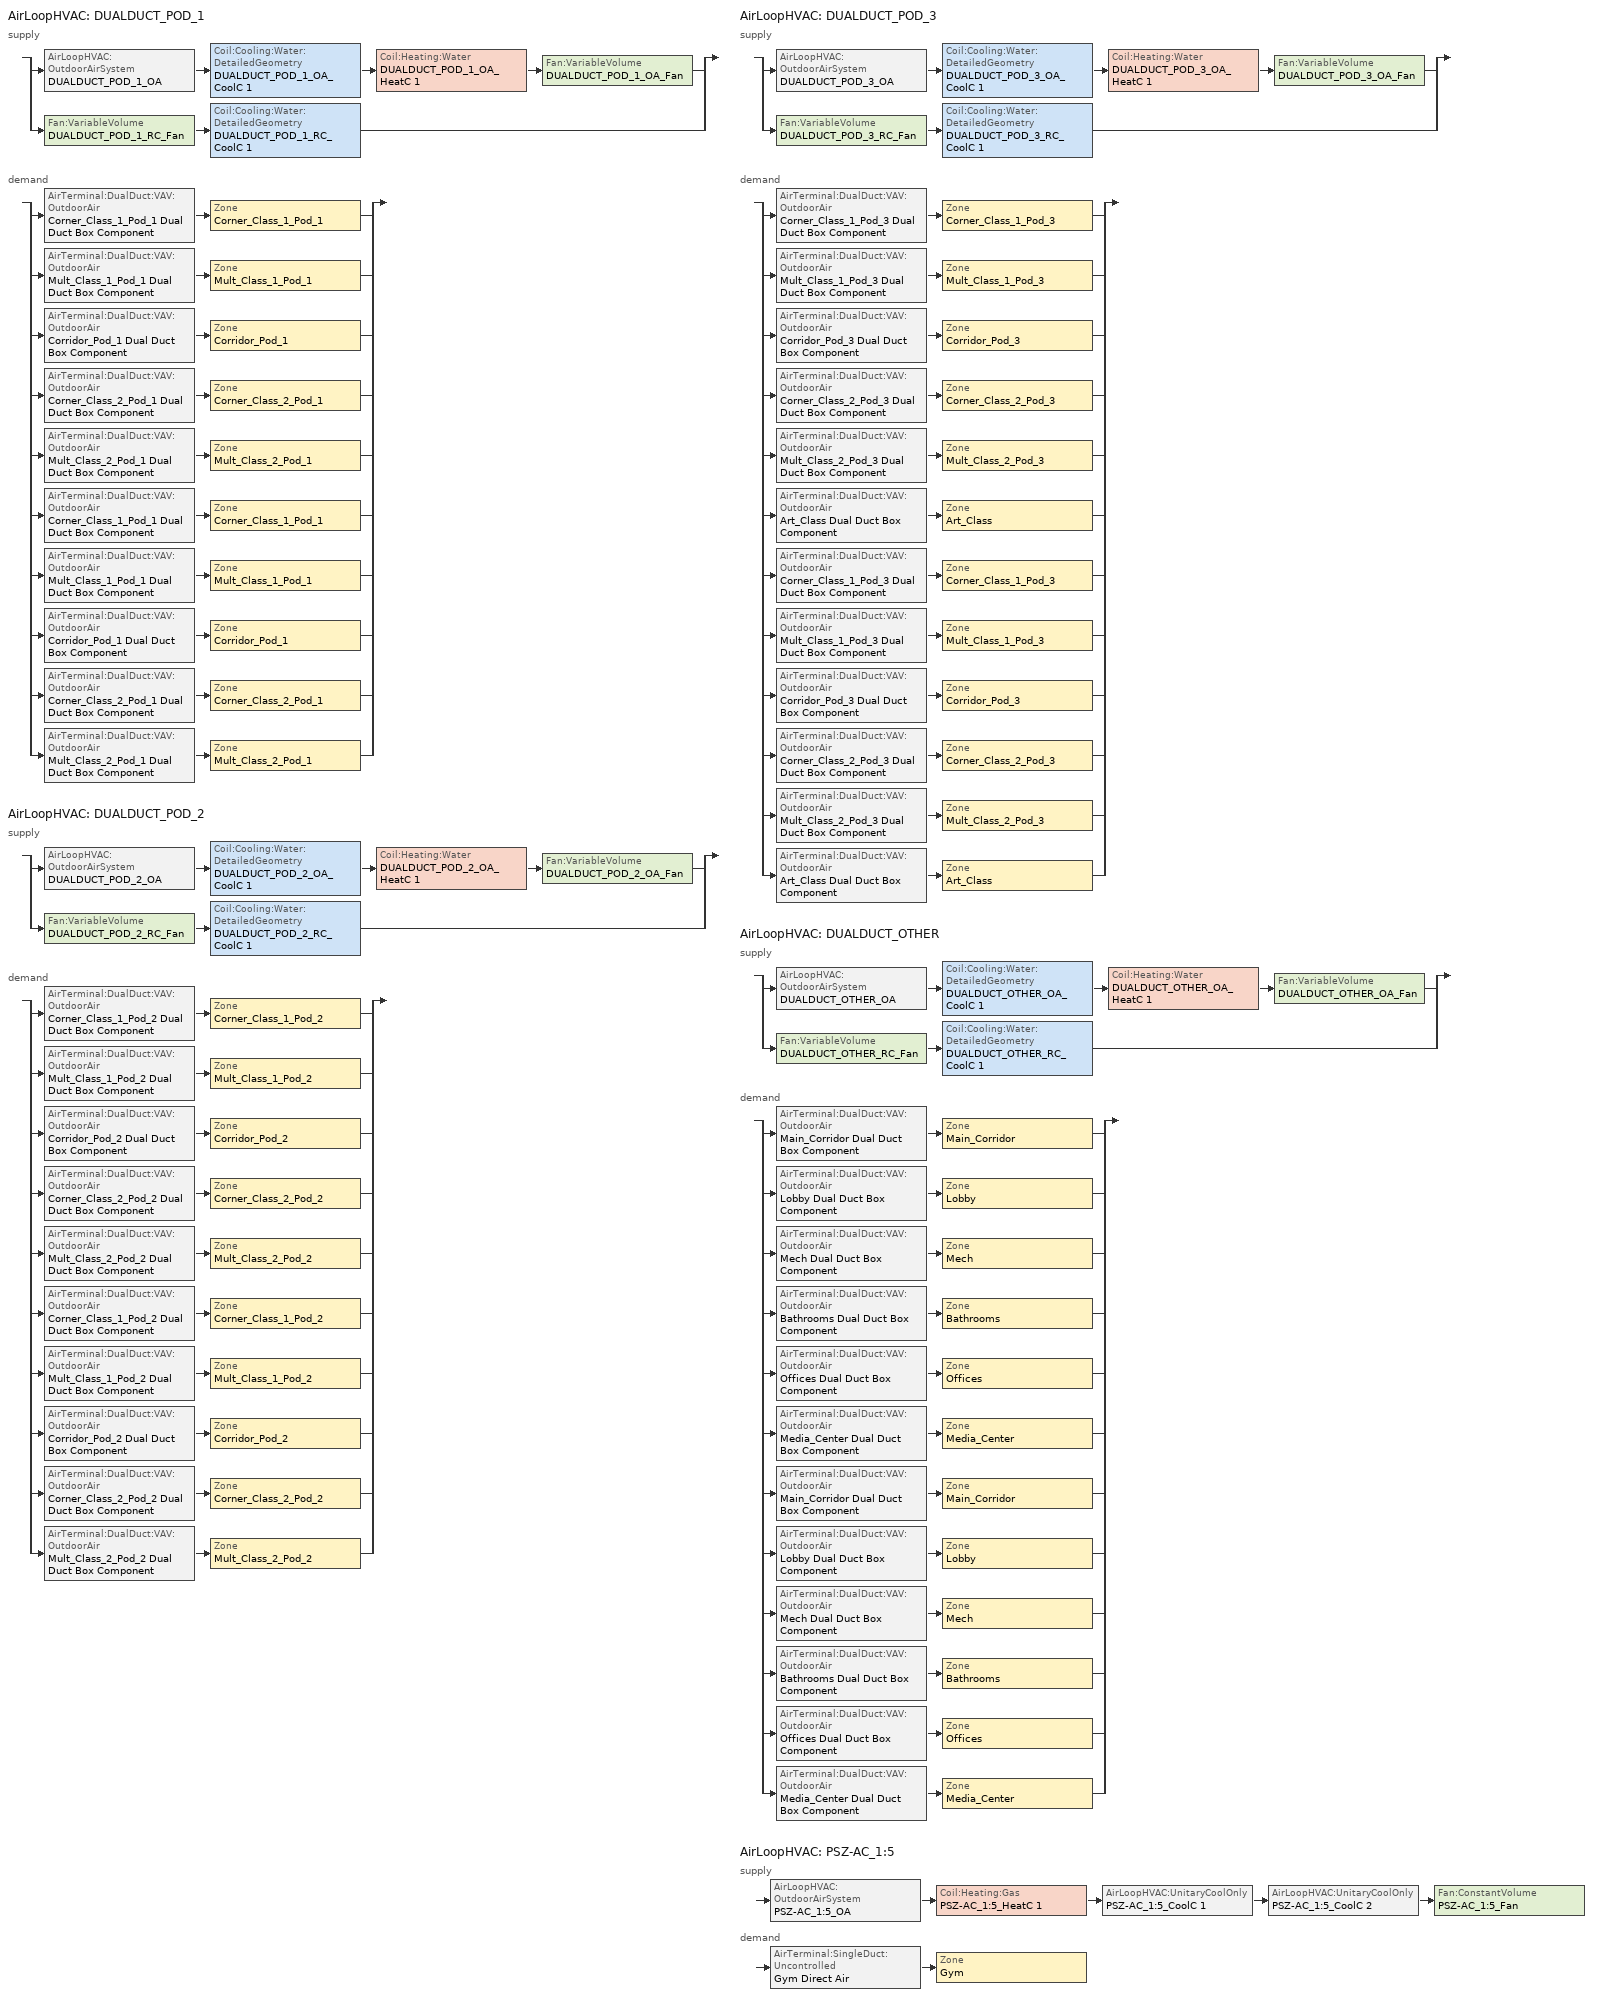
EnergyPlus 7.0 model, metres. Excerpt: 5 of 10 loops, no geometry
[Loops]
AirLoopHVAC 'DUALDUCT_POD_1'
 supply: split
  | AirLoopHVAC:OutdoorAirSystem 'DUALDUCT_POD_1_OA' > Coil:Cooling:Water:DetailedGeometry 'DUALDUCT_POD_1_OA_CoolC 1' > Coil:Heating:Water 'DUALDUCT_POD_1_OA_HeatC 1' > Fan:VariableVolume 'DUALDUCT_POD_1_OA_Fan'
  | Fan:VariableVolume 'DUALDUCT_POD_1_RC_Fan' > Coil:Cooling:Water:DetailedGeometry 'DUALDUCT_POD_1_RC_CoolC 1'
 demand: split
  | AirTerminal:DualDuct:VAV:OutdoorAir 'Corner_Class_1_Pod_1 Dual Duct Box Component' > Zone 'Corner_Class_1_Pod_1'
  | AirTerminal:DualDuct:VAV:OutdoorAir 'Mult_Class_1_Pod_1 Dual Duct Box Component' > Zone 'Mult_Class_1_Pod_1'
  | AirTerminal:DualDuct:VAV:OutdoorAir 'Corridor_Pod_1 Dual Duct Box Component' > Zone 'Corridor_Pod_1'
  | AirTerminal:DualDuct:VAV:OutdoorAir 'Corner_Class_2_Pod_1 Dual Duct Box Component' > Zone 'Corner_Class_2_Pod_1'
  | AirTerminal:DualDuct:VAV:OutdoorAir 'Mult_Class_2_Pod_1 Dual Duct Box Component' > Zone 'Mult_Class_2_Pod_1'
  | AirTerminal:DualDuct:VAV:OutdoorAir 'Corner_Class_1_Pod_1 Dual Duct Box Component' > Zone 'Corner_Class_1_Pod_1'
  | AirTerminal:DualDuct:VAV:OutdoorAir 'Mult_Class_1_Pod_1 Dual Duct Box Component' > Zone 'Mult_Class_1_Pod_1'
  | AirTerminal:DualDuct:VAV:OutdoorAir 'Corridor_Pod_1 Dual Duct Box Component' > Zone 'Corridor_Pod_1'
  | AirTerminal:DualDuct:VAV:OutdoorAir 'Corner_Class_2_Pod_1 Dual Duct Box Component' > Zone 'Corner_Class_2_Pod_1'
  | AirTerminal:DualDuct:VAV:OutdoorAir 'Mult_Class_2_Pod_1 Dual Duct Box Component' > Zone 'Mult_Class_2_Pod_1'
AirLoopHVAC 'DUALDUCT_POD_2'
 supply: split
  | AirLoopHVAC:OutdoorAirSystem 'DUALDUCT_POD_2_OA' > Coil:Cooling:Water:DetailedGeometry 'DUALDUCT_POD_2_OA_CoolC 1' > Coil:Heating:Water 'DUALDUCT_POD_2_OA_HeatC 1' > Fan:VariableVolume 'DUALDUCT_POD_2_OA_Fan'
  | Fan:VariableVolume 'DUALDUCT_POD_2_RC_Fan' > Coil:Cooling:Water:DetailedGeometry 'DUALDUCT_POD_2_RC_CoolC 1'
 demand: split
  | AirTerminal:DualDuct:VAV:OutdoorAir 'Corner_Class_1_Pod_2 Dual Duct Box Component' > Zone 'Corner_Class_1_Pod_2'
  | AirTerminal:DualDuct:VAV:OutdoorAir 'Mult_Class_1_Pod_2 Dual Duct Box Component' > Zone 'Mult_Class_1_Pod_2'
  | AirTerminal:DualDuct:VAV:OutdoorAir 'Corridor_Pod_2 Dual Duct Box Component' > Zone 'Corridor_Pod_2'
  | AirTerminal:DualDuct:VAV:OutdoorAir 'Corner_Class_2_Pod_2 Dual Duct Box Component' > Zone 'Corner_Class_2_Pod_2'
  | AirTerminal:DualDuct:VAV:OutdoorAir 'Mult_Class_2_Pod_2 Dual Duct Box Component' > Zone 'Mult_Class_2_Pod_2'
  | AirTerminal:DualDuct:VAV:OutdoorAir 'Corner_Class_1_Pod_2 Dual Duct Box Component' > Zone 'Corner_Class_1_Pod_2'
  | AirTerminal:DualDuct:VAV:OutdoorAir 'Mult_Class_1_Pod_2 Dual Duct Box Component' > Zone 'Mult_Class_1_Pod_2'
  | AirTerminal:DualDuct:VAV:OutdoorAir 'Corridor_Pod_2 Dual Duct Box Component' > Zone 'Corridor_Pod_2'
  | AirTerminal:DualDuct:VAV:OutdoorAir 'Corner_Class_2_Pod_2 Dual Duct Box Component' > Zone 'Corner_Class_2_Pod_2'
  | AirTerminal:DualDuct:VAV:OutdoorAir 'Mult_Class_2_Pod_2 Dual Duct Box Component' > Zone 'Mult_Class_2_Pod_2'
AirLoopHVAC 'DUALDUCT_POD_3'
 supply: split
  | AirLoopHVAC:OutdoorAirSystem 'DUALDUCT_POD_3_OA' > Coil:Cooling:Water:DetailedGeometry 'DUALDUCT_POD_3_OA_CoolC 1' > Coil:Heating:Water 'DUALDUCT_POD_3_OA_HeatC 1' > Fan:VariableVolume 'DUALDUCT_POD_3_OA_Fan'
  | Fan:VariableVolume 'DUALDUCT_POD_3_RC_Fan' > Coil:Cooling:Water:DetailedGeometry 'DUALDUCT_POD_3_RC_CoolC 1'
 demand: split
  | AirTerminal:DualDuct:VAV:OutdoorAir 'Corner_Class_1_Pod_3 Dual Duct Box Component' > Zone 'Corner_Class_1_Pod_3'
  | AirTerminal:DualDuct:VAV:OutdoorAir 'Mult_Class_1_Pod_3 Dual Duct Box Component' > Zone 'Mult_Class_1_Pod_3'
  | AirTerminal:DualDuct:VAV:OutdoorAir 'Corridor_Pod_3 Dual Duct Box Component' > Zone 'Corridor_Pod_3'
  | AirTerminal:DualDuct:VAV:OutdoorAir 'Corner_Class_2_Pod_3 Dual Duct Box Component' > Zone 'Corner_Class_2_Pod_3'
  | AirTerminal:DualDuct:VAV:OutdoorAir 'Mult_Class_2_Pod_3 Dual Duct Box Component' > Zone 'Mult_Class_2_Pod_3'
  | AirTerminal:DualDuct:VAV:OutdoorAir 'Art_Class Dual Duct Box Component' > Zone 'Art_Class'
  | AirTerminal:DualDuct:VAV:OutdoorAir 'Corner_Class_1_Pod_3 Dual Duct Box Component' > Zone 'Corner_Class_1_Pod_3'
  | AirTerminal:DualDuct:VAV:OutdoorAir 'Mult_Class_1_Pod_3 Dual Duct Box Component' > Zone 'Mult_Class_1_Pod_3'
  | AirTerminal:DualDuct:VAV:OutdoorAir 'Corridor_Pod_3 Dual Duct Box Component' > Zone 'Corridor_Pod_3'
  | AirTerminal:DualDuct:VAV:OutdoorAir 'Corner_Class_2_Pod_3 Dual Duct Box Component' > Zone 'Corner_Class_2_Pod_3'
  | AirTerminal:DualDuct:VAV:OutdoorAir 'Mult_Class_2_Pod_3 Dual Duct Box Component' > Zone 'Mult_Class_2_Pod_3'
  | AirTerminal:DualDuct:VAV:OutdoorAir 'Art_Class Dual Duct Box Component' > Zone 'Art_Class'
AirLoopHVAC 'DUALDUCT_OTHER'
 supply: split
  | AirLoopHVAC:OutdoorAirSystem 'DUALDUCT_OTHER_OA' > Coil:Cooling:Water:DetailedGeometry 'DUALDUCT_OTHER_OA_CoolC 1' > Coil:Heating:Water 'DUALDUCT_OTHER_OA_HeatC 1' > Fan:VariableVolume 'DUALDUCT_OTHER_OA_Fan'
  | Fan:VariableVolume 'DUALDUCT_OTHER_RC_Fan' > Coil:Cooling:Water:DetailedGeometry 'DUALDUCT_OTHER_RC_CoolC 1'
 demand: split
  | AirTerminal:DualDuct:VAV:OutdoorAir 'Main_Corridor Dual Duct Box Component' > Zone 'Main_Corridor'
  | AirTerminal:DualDuct:VAV:OutdoorAir 'Lobby Dual Duct Box Component' > Zone 'Lobby'
  | AirTerminal:DualDuct:VAV:OutdoorAir 'Mech Dual Duct Box Component' > Zone 'Mech'
  | AirTerminal:DualDuct:VAV:OutdoorAir 'Bathrooms Dual Duct Box Component' > Zone 'Bathrooms'
  | AirTerminal:DualDuct:VAV:OutdoorAir 'Offices Dual Duct Box Component' > Zone 'Offices'
  | AirTerminal:DualDuct:VAV:OutdoorAir 'Media_Center Dual Duct Box Component' > Zone 'Media_Center'
  | AirTerminal:DualDuct:VAV:OutdoorAir 'Main_Corridor Dual Duct Box Component' > Zone 'Main_Corridor'
  | AirTerminal:DualDuct:VAV:OutdoorAir 'Lobby Dual Duct Box Component' > Zone 'Lobby'
  | AirTerminal:DualDuct:VAV:OutdoorAir 'Mech Dual Duct Box Component' > Zone 'Mech'
  | AirTerminal:DualDuct:VAV:OutdoorAir 'Bathrooms Dual Duct Box Component' > Zone 'Bathrooms'
  | AirTerminal:DualDuct:VAV:OutdoorAir 'Offices Dual Duct Box Component' > Zone 'Offices'
  | AirTerminal:DualDuct:VAV:OutdoorAir 'Media_Center Dual Duct Box Component' > Zone 'Media_Center'
AirLoopHVAC 'PSZ-AC_1:5'
 supply: AirLoopHVAC:OutdoorAirSystem 'PSZ-AC_1:5_OA' > Coil:Heating:Gas 'PSZ-AC_1:5_HeatC 1' > AirLoopHVAC:UnitaryCoolOnly 'PSZ-AC_1:5_CoolC 1' > AirLoopHVAC:UnitaryCoolOnly 'PSZ-AC_1:5_CoolC 2' > Fan:ConstantVolume 'PSZ-AC_1:5_Fan'
 demand: AirTerminal:SingleDuct:Uncontrolled 'Gym Direct Air' > Zone 'Gym'
[Sizing:Zone] Zone Cooling Design Supply Air Temperature {C}=14; Zone Heating Design Supply Air Temperature {C}=40; Zone Cooling Design Supply Air Humidity Ratio {kg-H20/kg-air}=0.0085; Zone Heating Design Supply Air Humidity Ratio {kg-H20/kg-air}=0.008; Cooling Design Air Flow Method {Flow/Zone | DesignDay | DesignDayWithLimit}=DesignDay; Cooling Minimum Air Flow Fraction=0; Heating Design Air Flow Method {Flow/Zone | DesignDay}=DesignDay; Heating Design Air Flow Rate=0; Design Zone Air Distribution Effectiveness in Cooling Mode=1; Design Zone Air Distribution Effectiveness in Heating Mode=1
Name | Design Specification Outdoor Air Object
Corner_Class_1_Pod_1 | Corner_Class_1_Pod_1 OA Design Spec
Mult_Class_1_Pod_1 | Mult_Class_1_Pod_1 OA Design Spec
Corridor_Pod_1 | Corridor_Pod_1 OA Design Spec
Corner_Class_2_Pod_1 | Corner_Class_2_Pod_1 OA Design Spec
Mult_Class_2_Pod_1 | Mult_Class_2_Pod_1 OA Design Spec
Corner_Class_1_Pod_2 | Corner_Class_1_Pod_2 OA Design Spec
Mult_Class_1_Pod_2 | Mult_Class_1_Pod_2 OA Design Spec
Corridor_Pod_2 | Corridor_Pod_2 OA Design Spec
Corner_Class_2_Pod_2 | Corner_Class_2_Pod_2 OA Design Spec
Mult_Class_2_Pod_2 | Mult_Class_2_Pod_2 OA Design Spec
Corner_Class_1_Pod_3 | Corner_Class_1_Pod_3 OA Design Spec
Mult_Class_1_Pod_3 | Mult_Class_1_Pod_3 OA Design Spec
Corridor_Pod_3 | Corridor_Pod_3 OA Design Spec
Corner_Class_2_Pod_3 | Corner_Class_2_Pod_3 OA Design Spec
Mult_Class_2_Pod_3 | Mult_Class_2_Pod_3 OA Design Spec
Art_Class | Art_Class OA Design Spec
Main_Corridor | Main_Corridor OA Design Spec
Lobby | Lobby OA Design Spec
Mech | Mech OA Design Spec
Bathrooms | Bathrooms OA Design Spec
Offices | Offices OA Design Spec
Media_Center | Media_Center OA Design Spec
[DesignSpecification:OutdoorAir] Outdoor Air Flow Air Changes per Hour {1/hr}=0
Name | Outdoor Air Method | Outdoor Air Flow Per Person {m3/s-person} | Outdoor Air Flow Per Zone Floor Area {m3/s-m2} | Outdoor Air Flow Per Zone {m3/s} | Outdoor Air Flow per Person {m3/s-person} | Outdoor Air Flow per Zone Floor Area {m3/s-m2} | Outdoor Air Flow per Zone {m3/s} | Outdoor Air Flow Rate Fraction Schedule
Corner_Class_1_Pod_1 OA Design Spec; Mult_Class_1_Pod_1 OA Design Spec; Corner_Class_2_Pod_1 OA Design Spec; Mult_Class_2_Pod_1 OA Design Spec; Corner_Class_1_Pod_2 OA Design Spec; Mult_Class_1_Pod_2 OA Design Spec; Corner_Class_2_Pod_2 OA Design Spec; Mult_Class_2_Pod_2 OA Design Spec; Corner_Class_1_Pod_3 OA Design Spec; Mult_Class_1_Pod_3 OA Design Spec; Corner_Class_2_Pod_3 OA Design Spec; Mult_Class_2_Pod_3 OA Design Spec; Media_Center OA Design Spec | Sum | 0.004719 | 0.00061 | 0
Corner_Class_1_Pod_1 Dual Duct Box OA Design Spec; Mult_Class_1_Pod_1 Dual Duct Box OA Design Spec; Corner_Class_2_Pod_1 Dual Duct Box OA Design Spec; Mult_Class_2_Pod_1 Dual Duct Box OA Design Spec; Corner_Class_1_Pod_2 Dual Duct Box OA Design Spec; Mult_Class_1_Pod_2 Dual Duct Box OA Design Spec; Corner_Class_2_Pod_2 Dual Duct Box OA Design Spec; Mult_Class_2_Pod_2 Dual Duct Box OA Design Spec; Corner_Class_1_Pod_3 Dual Duct Box OA Design Spec; Mult_Class_1_Pod_3 Dual Duct Box OA Design Spec; Corner_Class_2_Pod_3 Dual Duct Box OA Design Spec; Mult_Class_2_Pod_3 Dual Duct Box OA Design Spec; Media_Center Dual Duct Box OA Design Spec | Sum |  |  |  | 0.004719 | 0.00061 | 0 | MinOA_Sched
Corridor_Pod_1 OA Design Spec; Corridor_Pod_2 OA Design Spec; Corridor_Pod_3 OA Design Spec | Flow/Zone | 0 | 0 | 0.05856
Corridor_Pod_1 Dual Duct Box OA Design Spec; Corridor_Pod_2 Dual Duct Box OA Design Spec; Corridor_Pod_3 Dual Duct Box OA Design Spec | Flow/Zone |  |  |  | 0 | 0 | 0.05856 | MinOA_Sched
Art_Class OA Design Spec | Sum | 0.004719 | 0.000914 | 0
Art_Class Dual Duct Box OA Design Spec | Sum |  |  |  | 0.004719 | 0.000914 | 0 | MinOA_Sched
Main_Corridor OA Design Spec | Flow/Zone | 0 | 0 | 0.16653
Main_Corridor Dual Duct Box OA Design Spec | Flow/Zone |  |  |  | 0 | 0 | 0.16653 | MinOA_Sched
Lobby OA Design Spec | Flow/Zone | 0 | 0 | 0.052155
Lobby Dual Duct Box OA Design Spec | Flow/Zone |  |  |  | 0 | 0 | 0.052155 | MinOA_Sched
Mech OA Design Spec | Flow/Zone | 0 | 0 | 0.07686
Mech Dual Duct Box OA Design Spec | Flow/Zone |  |  |  | 0 | 0 | 0.07686 | MinOA_Sched
Bathrooms OA Design Spec | Flow/Zone | 0 | 0 | 0.38608
Bathrooms Dual Duct Box OA Design Spec | Flow/Zone |  |  |  | 0 | 0 | 0.38608 | MinOA_Sched
Offices OA Design Spec | Sum | 0.00236 | 0.000305 | 0
Offices Dual Duct Box OA Design Spec | Sum |  |  |  | 0.00236 | 0.000305 | 0 | MinOA_Sched
[ZoneControl:Thermostat] Control Type Schedule=Dual Zone Control Type Sched
Name | Zone | Control 1
Corner_Class_1_Pod_1 Thermostat | Corner_Class_1_Pod_1 | Corner_Class_1_Pod_1 DualSPSched
Mult_Class_1_Pod_1 Thermostat | Mult_Class_1_Pod_1 | Mult_Class_1_Pod_1 DualSPSched
Corridor_Pod_1 Thermostat | Corridor_Pod_1 | Corridor_Pod_1 DualSPSched
Corner_Class_2_Pod_1 Thermostat | Corner_Class_2_Pod_1 | Corner_Class_2_Pod_1 DualSPSched
Mult_Class_2_Pod_1 Thermostat | Mult_Class_2_Pod_1 | Mult_Class_2_Pod_1 DualSPSched
Corner_Class_1_Pod_2 Thermostat | Corner_Class_1_Pod_2 | Corner_Class_1_Pod_2 DualSPSched
Mult_Class_1_Pod_2 Thermostat | Mult_Class_1_Pod_2 | Mult_Class_1_Pod_2 DualSPSched
Corridor_Pod_2 Thermostat | Corridor_Pod_2 | Corridor_Pod_2 DualSPSched
Corner_Class_2_Pod_2 Thermostat | Corner_Class_2_Pod_2 | Corner_Class_2_Pod_2 DualSPSched
Mult_Class_2_Pod_2 Thermostat | Mult_Class_2_Pod_2 | Mult_Class_2_Pod_2 DualSPSched
Corner_Class_1_Pod_3 Thermostat | Corner_Class_1_Pod_3 | Corner_Class_1_Pod_3 DualSPSched
Mult_Class_1_Pod_3 Thermostat | Mult_Class_1_Pod_3 | Mult_Class_1_Pod_3 DualSPSched
Corridor_Pod_3 Thermostat | Corridor_Pod_3 | Corridor_Pod_3 DualSPSched
Corner_Class_2_Pod_3 Thermostat | Corner_Class_2_Pod_3 | Corner_Class_2_Pod_3 DualSPSched
Mult_Class_2_Pod_3 Thermostat | Mult_Class_2_Pod_3 | Mult_Class_2_Pod_3 DualSPSched
Art_Class Thermostat | Art_Class | Art_Class DualSPSched
Main_Corridor Thermostat | Main_Corridor | Main_Corridor DualSPSched
Lobby Thermostat | Lobby | Lobby DualSPSched
Mech Thermostat | Mech | Mech DualSPSched
Bathrooms Thermostat | Bathrooms | Bathrooms DualSPSched
Offices Thermostat | Offices | Offices DualSPSched
Media_Center Thermostat | Media_Center | Media_Center DualSPSched
[ThermostatSetpoint:DualSetpoint] Heating Setpoint Temperature Schedule=HtgSetP_Sch; Cooling Setpoint Temperature Schedule=ClgSetP_Sch
Corner_Class_1_Pod_1 DualSPSched; Mult_Class_1_Pod_1 DualSPSched; Corridor_Pod_1 DualSPSched; Corner_Class_2_Pod_1 DualSPSched; Mult_Class_2_Pod_1 DualSPSched; Corner_Class_1_Pod_2 DualSPSched; Mult_Class_1_Pod_2 DualSPSched; Corridor_Pod_2 DualSPSched; Corner_Class_2_Pod_2 DualSPSched; Mult_Class_2_Pod_2 DualSPSched; Corner_Class_1_Pod_3 DualSPSched; Mult_Class_1_Pod_3 DualSPSched; Corridor_Pod_3 DualSPSched; Corner_Class_2_Pod_3 DualSPSched; Mult_Class_2_Pod_3 DualSPSched; Art_Class DualSPSched; Main_Corridor DualSPSched; Lobby DualSPSched; Mech DualSPSched; Bathrooms DualSPSched; Offices DualSPSched; Media_Center DualSPSched
[Zone equipment]
Corner_Class_1_Pod_1: Corner_Class_1_Pod_1 Dual Duct Box Component, Corner_Class_1_Pod_1 Baseboard Heater
Mult_Class_1_Pod_1: Mult_Class_1_Pod_1 Dual Duct Box Component, Mult_Class_1_Pod_1 Baseboard Heater
Corridor_Pod_1: Corridor_Pod_1 Dual Duct Box Component, Corridor_Pod_1 Baseboard Heater
Corner_Class_2_Pod_1: Corner_Class_2_Pod_1 Dual Duct Box Component, Corner_Class_2_Pod_1 Baseboard Heater
Mult_Class_2_Pod_1: Mult_Class_2_Pod_1 Dual Duct Box Component, Mult_Class_2_Pod_1 Baseboard Heater
Corner_Class_1_Pod_2: Corner_Class_1_Pod_2 Dual Duct Box Component, Corner_Class_1_Pod_2 Baseboard Heater
Mult_Class_1_Pod_2: Mult_Class_1_Pod_2 Dual Duct Box Component, Mult_Class_1_Pod_2 Baseboard Heater
Corridor_Pod_2: Corridor_Pod_2 Dual Duct Box Component, Corridor_Pod_2 Baseboard Heater
Corner_Class_2_Pod_2: Corner_Class_2_Pod_2 Dual Duct Box Component, Corner_Class_2_Pod_2 Baseboard Heater
Mult_Class_2_Pod_2: Mult_Class_2_Pod_2 Dual Duct Box Component, Mult_Class_2_Pod_2 Baseboard Heater
Corner_Class_1_Pod_3: Corner_Class_1_Pod_3 Dual Duct Box Component, Corner_Class_1_Pod_3 Baseboard Heater
Mult_Class_1_Pod_3: Mult_Class_1_Pod_3 Dual Duct Box Component, Mult_Class_1_Pod_3 Baseboard Heater
Corridor_Pod_3: Corridor_Pod_3 Dual Duct Box Component, Corridor_Pod_3 Baseboard Heater
Corner_Class_2_Pod_3: Corner_Class_2_Pod_3 Dual Duct Box Component, Corner_Class_2_Pod_3 Baseboard Heater
Mult_Class_2_Pod_3: Mult_Class_2_Pod_3 Dual Duct Box Component, Mult_Class_2_Pod_3 Baseboard Heater
Art_Class: Art_Class Dual Duct Box Component, Art_Class Baseboard Heater
Main_Corridor: Main_Corridor Dual Duct Box Component, Main_Corridor Baseboard Heater
Lobby: Lobby Dual Duct Box Component, Lobby Baseboard Heater
Mech: Mech Dual Duct Box Component, Mech Baseboard Heater
Bathrooms: Bathrooms Dual Duct Box Component, Bathrooms Baseboard Heater, Bathrooms Exhaust Fan 1
Offices: Offices Dual Duct Box Component, Offices Baseboard Heater
Media_Center: Media_Center Dual Duct Box Component, Media_Center Baseboard Heater
Gym: Gym Direct Air
[AirTerminal:DualDuct:VAV:OutdoorAir] Availability Schedule=ALWAYS_ON; Maximum Damper Air Flow Rate {m3/s}=AUTOSIZE
Name | Design Specification Outdoor Air Object | Per Person Ventilation Rate Mode
Corner_Class_1_Pod_1 Dual Duct Box Component | Corner_Class_1_Pod_1 Dual Duct Box OA Design Spec | CurrentOccupancy
Mult_Class_1_Pod_1 Dual Duct Box Component | Mult_Class_1_Pod_1 Dual Duct Box OA Design Spec | CurrentOccupancy
Corridor_Pod_1 Dual Duct Box Component | Corridor_Pod_1 Dual Duct Box OA Design Spec | DesignOccupancy
Corner_Class_2_Pod_1 Dual Duct Box Component | Corner_Class_2_Pod_1 Dual Duct Box OA Design Spec | CurrentOccupancy
Mult_Class_2_Pod_1 Dual Duct Box Component | Mult_Class_2_Pod_1 Dual Duct Box OA Design Spec | CurrentOccupancy
Corner_Class_1_Pod_2 Dual Duct Box Component | Corner_Class_1_Pod_2 Dual Duct Box OA Design Spec | CurrentOccupancy
Mult_Class_1_Pod_2 Dual Duct Box Component | Mult_Class_1_Pod_2 Dual Duct Box OA Design Spec | CurrentOccupancy
Corridor_Pod_2 Dual Duct Box Component | Corridor_Pod_2 Dual Duct Box OA Design Spec | DesignOccupancy
Corner_Class_2_Pod_2 Dual Duct Box Component | Corner_Class_2_Pod_2 Dual Duct Box OA Design Spec | CurrentOccupancy
Mult_Class_2_Pod_2 Dual Duct Box Component | Mult_Class_2_Pod_2 Dual Duct Box OA Design Spec | CurrentOccupancy
Corner_Class_1_Pod_3 Dual Duct Box Component | Corner_Class_1_Pod_3 Dual Duct Box OA Design Spec | CurrentOccupancy
Mult_Class_1_Pod_3 Dual Duct Box Component | Mult_Class_1_Pod_3 Dual Duct Box OA Design Spec | CurrentOccupancy
Corridor_Pod_3 Dual Duct Box Component | Corridor_Pod_3 Dual Duct Box OA Design Spec | DesignOccupancy
Corner_Class_2_Pod_3 Dual Duct Box Component | Corner_Class_2_Pod_3 Dual Duct Box OA Design Spec | CurrentOccupancy
Mult_Class_2_Pod_3 Dual Duct Box Component | Mult_Class_2_Pod_3 Dual Duct Box OA Design Spec | CurrentOccupancy
Art_Class Dual Duct Box Component | Art_Class Dual Duct Box OA Design Spec | CurrentOccupancy
Main_Corridor Dual Duct Box Component | Main_Corridor Dual Duct Box OA Design Spec | DesignOccupancy
Lobby Dual Duct Box Component | Lobby Dual Duct Box OA Design Spec | DesignOccupancy
Mech Dual Duct Box Component | Mech Dual Duct Box OA Design Spec | DesignOccupancy
Bathrooms Dual Duct Box Component | Bathrooms Dual Duct Box OA Design Spec | DesignOccupancy
Offices Dual Duct Box Component | Offices Dual Duct Box OA Design Spec | CurrentOccupancy
Media_Center Dual Duct Box Component | Media_Center Dual Duct Box OA Design Spec | CurrentOccupancy
[Fan:ZoneExhaust]
Bathrooms Exhaust Fan 1: Availability Schedule=MinOA_Sched; Fan Efficiency=0.45; Pressure Rise {Pa}=125; Maximum Flow Rate {m3/s} [*******]=0.3861
[AirTerminal:SingleDuct:Uncontrolled]
Gym Direct Air: Availability Schedule=ALWAYS_ON; Maximum Air Flow Rate {m3/s}=AUTOSIZE
[SetpointManager:SingleZone:Reheat]
SupAirTemp MngrGym: Control Variable=Temperature; Minimum Supply Air Temperature C=10; Maximum Supply Air Temperature C=50; Control Zone=Gym; Setpoint Node or NodeList=PSZ-AC_1:5 Supply Equipment Outlet Node
[AirLoopHVAC] Design Supply Air Flow Rate {m3/s}=AUTOSIZE
DUALDUCT_POD_1; DUALDUCT_POD_2; DUALDUCT_POD_3; DUALDUCT_OTHER; PSZ-AC_1:5
[Controller:WaterCoil] Control Variable {Temperature | HumidityRatio | TemperatureAndHumidityRatio | Flow}=Temperature; Maximum Actuated Flow {m3/s}=AUTOSIZE; Minimum Actuated Flow {m3/s}=0
Name | Action {Normal | Reverse} | Actuator Variable {Flow} | Actuator Variable {FLOW} | Controller Convergence Tolerance {delta C} [Delta temp from setpoint]
DUALDUCT_POD_1_OA_CoolC 1_Controller; DUALDUCT_POD_1_RC_CoolC 1_Controller; DUALDUCT_POD_2_OA_CoolC 1_Controller; DUALDUCT_POD_2_RC_CoolC 1_Controller; DUALDUCT_POD_3_OA_CoolC 1_Controller; DUALDUCT_POD_3_RC_CoolC 1_Controller; DUALDUCT_OTHER_OA_CoolC 1_Controller; DUALDUCT_OTHER_RC_CoolC 1_Controller | Reverse | Flow
DUALDUCT_POD_1_OA_HeatC 1_Controller; DUALDUCT_POD_2_OA_HeatC 1_Controller; DUALDUCT_POD_3_OA_HeatC 1_Controller; DUALDUCT_OTHER_OA_HeatC 1_Controller | Normal |  | Flow | 0.0001
[SetpointManager:Scheduled] Control Variable {Temperature | Others}=Temperature
Name | Schedule | Setpoint Node or NodeList
DUALDUCT_POD_1 SAT Setpoint | DOAS_SAT_Sch | DUALDUCT_POD_1 Supply Equipment Outlet Node
DUALDUCT_POD_1 RC SAT Setpoint | Cold_Deck_SAT_Sch | DUALDUCT_POD_1 Recirc Supply Equipment Outlet Node
DUALDUCT_POD_2 SAT Setpoint | DOAS_SAT_Sch | DUALDUCT_POD_2 Supply Equipment Outlet Node
DUALDUCT_POD_2 RC SAT Setpoint | Cold_Deck_SAT_Sch | DUALDUCT_POD_2 Recirc Supply Equipment Outlet Node
DUALDUCT_POD_3 SAT Setpoint | DOAS_SAT_Sch | DUALDUCT_POD_3 Supply Equipment Outlet Node
DUALDUCT_POD_3 RC SAT Setpoint | Cold_Deck_SAT_Sch | DUALDUCT_POD_3 Recirc Supply Equipment Outlet Node
DUALDUCT_OTHER SAT Setpoint | DOAS_SAT_Sch | DUALDUCT_OTHER Supply Equipment Outlet Node
DUALDUCT_OTHER RC SAT Setpoint | Cold_Deck_SAT_Sch | DUALDUCT_OTHER Recirc Supply Equipment Outlet Node
[SetpointManager:MixedAir]
Name | Control Variable {Temperature} | Setpoint Node or NodeList | Control Variable
DUALDUCT_POD_1_OA_CoolC 1 SAT Manager | Temperature | DUALDUCT_POD_1_OA_CoolC 1-DUALDUCT_POD_1_OA_HeatC 1Node
DUALDUCT_POD_1_OA_HeatC 1 SAT Manager | Temperature | DUALDUCT_POD_1_OA_HeatC 1-DUALDUCT_POD_1_OA_FanNode
DUALDUCT_POD_1 ERV Mixed Air Temp Manager |  | DUALDUCT_POD_1_OAOutside Air Heat Recovery-DUALDUCT_POD_1_OAMixing BoxNode | Temperature
DUALDUCT_POD_2_OA_CoolC 1 SAT Manager | Temperature | DUALDUCT_POD_2_OA_CoolC 1-DUALDUCT_POD_2_OA_HeatC 1Node
DUALDUCT_POD_2_OA_HeatC 1 SAT Manager | Temperature | DUALDUCT_POD_2_OA_HeatC 1-DUALDUCT_POD_2_OA_FanNode
DUALDUCT_POD_2 ERV Mixed Air Temp Manager |  | DUALDUCT_POD_2_OAOutside Air Heat Recovery-DUALDUCT_POD_2_OAMixing BoxNode | Temperature
DUALDUCT_POD_3_OA_CoolC 1 SAT Manager | Temperature | DUALDUCT_POD_3_OA_CoolC 1-DUALDUCT_POD_3_OA_HeatC 1Node
DUALDUCT_POD_3_OA_HeatC 1 SAT Manager | Temperature | DUALDUCT_POD_3_OA_HeatC 1-DUALDUCT_POD_3_OA_FanNode
DUALDUCT_POD_3 ERV Mixed Air Temp Manager |  | DUALDUCT_POD_3_OAOutside Air Heat Recovery-DUALDUCT_POD_3_OAMixing BoxNode | Temperature
DUALDUCT_OTHER_OA_CoolC 1 SAT Manager | Temperature | DUALDUCT_OTHER_OA_CoolC 1-DUALDUCT_OTHER_OA_HeatC 1Node
DUALDUCT_OTHER_OA_HeatC 1 SAT Manager | Temperature | DUALDUCT_OTHER_OA_HeatC 1-DUALDUCT_OTHER_OA_FanNode
DUALDUCT_OTHER ERV Mixed Air Temp Manager |  | DUALDUCT_OTHER_OAOutside Air Heat Recovery-DUALDUCT_OTHER_OAMixing BoxNode | Temperature
PSZ-AC_1:5_HeatC 1 MixedAir Manager |  | PSZ-AC_1:5_HeatC 1-PSZ-AC_1:5_CoolC 1Node | Temperature
PSZ-AC_1:5_CoolC 1 SAT Manager | Temperature | PSZ-AC_1:5_CoolC 1-PSZ-AC_1:5_CoolC 2Node
PSZ-AC_1:5 ERV Mixed Air Temp Manager |  | PSZ-AC_1:5_OAOutside Air Heat Recovery-PSZ-AC_1:5_OAMixing BoxNode | Temperature
PSZ-AC_1:5 OA Mixed Air Temp Manager |  | PSZ-AC_1:5_OA-PSZ-AC_1:5_HeatC 1Node | Temperature
[Sizing:System] Design Outdoor Air Flow Rate {m3/s}=AUTOSIZE; Minimum System Air Flow Ratio=1; Preheat Design Temperature {C}=7; Preheat Design Humidity Ratio {kg-H2O/kg-air}=0.008; Precool Design Temperature {C}=12.8; Precool Design Humidity Ratio {kg-H2O/kg-air}=0.008; Central Cooling Design Supply Air Temperature {C}=12.8; Central Heating Design Supply Air Temperature {C}=40; Sizing Option {Coincident | NonCoincident}=NonCoincident; 100% Outdoor Air in Cooling {Yes | No}=No; 100% Outdoor Air in Heating {Yes | No}=No; Central Cooling Design Supply Air Humidity Ratio {kg-H2O/kg-air}=0.0085; Central Heating Design Supply Air Humidity Ratio {kg-H2O/kg-air}=0.008; Cooling Design Air Flow Method=DesignDay; Cooling Design Air Flow Rate {m3/s}=0; Heating Design Air Flow Method=DesignDay; Heating Design Air Flow Rate {m3/s}=0; System Outdoor Air Method { ZoneSum | VentilationRateProcedure }=VentilationRateProcedure
Name | Type Of Load To Size On
DUALDUCT_POD_1; DUALDUCT_POD_2; DUALDUCT_POD_3; DUALDUCT_OTHER | SENSIBLE
PSZ-AC_1:5 | Sensible
[HeatExchanger:AirToAir:SensibleAndLatent] Availability Schedule=ALWAYS_ON; Nominal Supply Air Flow Rate {m3/s}=AUTOSIZE; Sensible Effectiveness at 100% Heating Air Flow=0.75; Latent Effectiveness at 100% Heating Air Flow=0.69; Sensible Effectiveness at 75% Heating Air Flow=0.75; Latent Effectiveness at 75% Heating Air Flow=0.69; Sensible Effectiveness at 100% Cooling Air Flow=0.75; Latent Effectiveness at 100% Cooling Air Flow=0.69; Sensible Effectiveness at 75% Cooling Air Flow=0.75; Latent Effectiveness at 75% Cooling Air Flow=0.69; Nominal Electric Power {W}=0; Supply Outlet Temperature Control {YES | NO}=Yes; Heat Exchanger Type { Plate | Rotary }=Plate; Frost Control Type { None | ExhaustAirRecirculation | ExhaustOnly | MinimumExhaustTemperature }=ExhaustOnly; Threshold Temperature {C}=-23.3; Initial Defrost Time Fraction {min/min}=0.167; Rate of Defrost Time Fraction Increase {min/min per deg C}=0.024; Economizer Lockout=No
DUALDUCT_POD_1_OAOutside Air Heat Recovery; DUALDUCT_POD_2_OAOutside Air Heat Recovery; DUALDUCT_POD_3_OAOutside Air Heat Recovery; DUALDUCT_OTHER_OAOutside Air Heat Recovery; PSZ-AC_1:5_OAOutside Air Heat Recovery
[Controller:OutdoorAir] Maximum Outdoor Air Flow Rate {m3/s}=AUTOSIZE; Economizer Control Action Type=ModulateFlow; Economizer Maximum Limit Dry-Bulb Temperature {C}=28; Economizer Maximum Limit Enthalpy {J/kg}=64000; Economizer Minimum Limit Dry-Bulb Temperature {C}=-100; Lockout Type=NoLockout; Minimum Limit Type=FixedMinimum; High Humidity Control=No; Heat Recovery Bypass Control Type=BypassWhenOAFlowGreaterThanMinimum
Name | Minimum Outdoor Air Flow Rate {m3/s} | Economizer Control Type | Minimum Outdoor Air Schedule | Minimum Fraction of Outdoor Air Schedule
DUALDUCT_POD_1_OA_Controller | 0 | NoEconomizer | MinOA_Sched | DUALDUCT_POD_1_OAMinOAFracSchedule
DUALDUCT_POD_2_OA_Controller | 0 | NoEconomizer | MinOA_Sched | DUALDUCT_POD_2_OAMinOAFracSchedule
DUALDUCT_POD_3_OA_Controller | 0 | NoEconomizer | MinOA_Sched | DUALDUCT_POD_3_OAMinOAFracSchedule
DUALDUCT_OTHER_OA_Controller | 0 | NoEconomizer | MinOA_Sched | DUALDUCT_OTHER_OAMinOAFracSchedule
PSZ-AC_1:5_OA_Controller | AUTOSIZE | DifferentialEnthalpy | Gym_MinOA_Sched
[Coil:Cooling:Water:DetailedGeometry] Availability Schedule=ALWAYS_ON; Maximum Water Flow Rate {m3/s}=AUTOSIZE; Tube Outside Surface Area  {m2}=AUTOSIZE; Total Tube Inside Area {m2}=AUTOSIZE; Fin Surface Area {m2}=AUTOSIZE; Minimum Airflow Area {m2}=AUTOSIZE; Coil Depth {m}=AUTOSIZE; Fin Diameter {m}=AUTOSIZE; Fin Thickness {m}=0.0015; Tube Inside Diameter  {m}=0.01445; Tube Outside Diameter {m}=0.0159; Tube Thermal Conductivity {W/m-K}=386; Fin Thermal Conductivity {W/m-K}=204; Fin Spacing {m}=0.0018; Tube Depth Spacing {m}=0.026; Number of Tube Rows=6; Number of Tubes per Row=AUTOSIZE
DUALDUCT_POD_1_OA_CoolC 1; DUALDUCT_POD_1_RC_CoolC 1; DUALDUCT_POD_2_OA_CoolC 1; DUALDUCT_POD_2_RC_CoolC 1; DUALDUCT_POD_3_OA_CoolC 1; DUALDUCT_POD_3_RC_CoolC 1; DUALDUCT_OTHER_OA_CoolC 1; DUALDUCT_OTHER_RC_CoolC 1
[Coil:Heating:Water] Availability Schedule=ALWAYS_ON; U-Factor Times Area Value {W/K}=AUTOSIZE; Maximum Water Flow Rate {m3/s}=AUTOSIZE; Coil Peformance input method=UFactorTimesAreaAndDesignWaterFlowRate; Nominal Capacity=AUTOSIZE; Design Inlet Water Temperature=82.2; Design Inlet Air Temperature=16.6; Design Outlet Water Temperature=71.1; Design Outlet Air Temperature=32.2; Rated Ratio for Air and Water Convection=1
DUALDUCT_POD_1_OA_HeatC 1; DUALDUCT_POD_2_OA_HeatC 1; DUALDUCT_POD_3_OA_HeatC 1; DUALDUCT_OTHER_OA_HeatC 1
[Fan:VariableVolume] Availability Schedule=HVACOperationSchd; Fan Efficiency=0.69; Pressure Rise {Pa}=1125; Maximum Flow Rate {m3/s}=AUTOSIZE; Motor Efficiency=0.9; Motor In Airstream Fraction=1; Fan Coefficient 1=0.0407599; Fan Coefficient 2=0.088045; Fan Coefficient 3=-0.0729261; Fan Coefficient 4=0.94374; Fan Coefficient 5=0
Name | Fan Power Minimum Flow Rate Input Method {Fraction | FixedFlowRate} | Fan Power Minimum Air Flow Rate {m3/s} | Fan Power Minimum Flow Fraction
DUALDUCT_POD_1_OA_Fan; DUALDUCT_POD_2_OA_Fan; DUALDUCT_POD_3_OA_Fan; DUALDUCT_OTHER_OA_Fan | FixedFlowRate | 0
DUALDUCT_POD_1_RC_Fan; DUALDUCT_POD_2_RC_Fan; DUALDUCT_POD_3_RC_Fan; DUALDUCT_OTHER_RC_Fan | Fraction |  | 0.6
[Coil:Heating:Gas]
PSZ-AC_1:5_HeatC 1: Availability Schedule=ALWAYS_ON; Gas Burner Efficiency=0.8; Nominal Capacity {W}=AUTOSIZE
[AirLoopHVAC:UnitaryCoolOnly] Availability Schedule=ALWAYS_ON
Name | Cooling Coil
PSZ-AC_1:5_CoolC 1 | PSZ-AC_1:5_CoolC 1 DXCoil
PSZ-AC_1:5_CoolC 2 | PSZ-AC_1:5_CoolC 2 DXCoil
[Coil:Cooling:DX:SingleSpeed] Availability Schedule=ALWAYS_ON; Rated Total Cooling Capacity {W}=AUTOSIZE; Rated Sensible Heat Ratio=AUTOSIZE; Rated COP=4; Rated Air Flow Rate {m3/s}=AUTOSIZE; Rated Evaporator Fan Power Per Volume Flow Rate {W/(m3/s)}=773.3; Nominal Time for Condensate Removal to Begin {s}=1000; Ratio of Initial Moisture Evaporation Rate and Steady State Latent Capacity=1.5; Maximum Cycling Rate {cycles/hr}=3; Latent Capacity Time Constant {s}=45; Condenser Type=AirCooled
Name | Total Cooling Capacity Function of Temperature Curve | Total Cooling Capacity Function of Flow Fraction Curve | Energy Input Ratio Function of Temperature Curve | Energy Input Ratio Function of Flow Fraction Curve | Part Load Fraction Correlation Curve
PSZ-AC_1:5_CoolC 1 DXCoil | PSZ-AC_1:5_CoolC 1_ClgCapFuncTempCurve | PSZ-AC_1:5_CoolC 1_ClgCapFuncFlowFracCurve | PSZ-AC_1:5_CoolC 1_ClgEirFuncTempCurve | PSZ-AC_1:5_CoolC 1_ClgEirFuncFlowFracCurve | PSZ-AC_1:5_CoolC 1_ClgPlrCurve
PSZ-AC_1:5_CoolC 2 DXCoil | PSZ-AC_1:5_CoolC 2_ClgCapFuncTempCurve | PSZ-AC_1:5_CoolC 2_ClgCapFuncFlowFracCurve | PSZ-AC_1:5_CoolC 2_ClgEirFuncTempCurve | PSZ-AC_1:5_CoolC 2_ClgEirFuncFlowFracCurve | PSZ-AC_1:5_CoolC 2_ClgPlrCurve
[Fan:ConstantVolume]
PSZ-AC_1:5_Fan: Availability Schedule=HVACOperationSchd; Fan Efficiency=0.6; Pressure Rise {Pa}=500; Maximum Flow Rate {m3/s}=AUTOSIZE; Motor Efficiency=0.9; Motor In Airstream Fraction=1
[Schedule:Compact]
HtgSetP_Sch: Temperature, Through: 6/30, For: WinterDesignDay, Until: 24:00, 21.7, For: Weekdays, Until: 06:00, 15.6, Until: 18:00, 21.7, Until: 24:00, 15.6, For: AllOtherDays, Until: 24:00, 15.6, Through: 9/1, For: WinterDesignDay, Until: 24:00, 21.7, For: Weekdays, Until: 08:00, 15.6, Until: 13:00, 21.7, Until: 24:00, 15.6, For: AllOtherDays, Until: 24:00, 15.6, Through: 12/31, For: WinterDesignDay, Until: 24:00, 21.7, For: Weekdays, Until: 06:00, 15.6, Until: 18:00, 21.7, Until: 24:00, 15.6, For: AllOtherDays, Until: 24:00, 15.6
ClgSetP_Sch: Temperature, Through: 6/30, For: SummerDesignDay, Until: 24:00, 23.3, For: Weekdays, Until: 06:00, 27.2, Until: 18:00, 23.3, Until: 24:00, 27.2, For: AllOtherDays, Until: 24:00, 27.2, Through: 9/1, For: SummerDesignDay, Until: 24:00, 23.3, For: Weekdays, Until: 08:00, 27.2, Until: 13:00, 23.3, Until: 24:00, 27.2, For: AllOtherDays, Until: 24:00, 27.2, Through: 12/31, For: SummerDesignDay, Until: 24:00, 23.3, For: Weekdays, Until: 06:00, 27.2, Until: 18:00, 23.3, Until: 24:00, 27.2, For: AllOtherDays, Until: 24:00, 27.2
Always_On; HvacOperationSchd: On/Off, Through: 12/31, For: AllDays, Until: 24:00, 1
Dual Zone Control Type Sched: Control Type, Through: 12/31, For: AllDays, Until: 24:00, 4
MinOA_Sched: On/Off, Through: 6/30, For: WinterDesignDay SummerDesignDay, Until: 24:00, 1, For: Weekdays, Until: 06:00, 0, Until: 18:00, 1, Until: 24:00, 0, For: AllOtherDays, Until: 24:00, 0, Through: 9/1, For: WinterDesignDay SummerDesignDay, Until: 24:00, 1, For: Weekdays, Until: 08:00, 0, Until: 13:00, 1, Until: 24:00, 0, For: AllOtherDays, Until: 24:00, 0, Through: 12/31, For: WinterDesignDay SummerDesignDay, Until: 24:00, 1, For: Weekdays, Until: 06:00, 0, Until: 18:00, 1, Until: 24:00, 0, For: AllOtherDays, Until: 24:00, 0
Gym_MinOA_Sched: On/Off, Through: 6/30, For: WinterDesignDay SummerDesignDay, Until: 24:00, 1, For: Weekdays, Until: 06:00, 0, Until: 21:00, 1, Until: 24:00, 0, For: AllOtherDays, Until: 24:00, 0, Through: 9/1, For: WinterDesignDay SummerDesignDay, Until: 24:00, 1, For: Weekdays, Until: 08:00, 0, Until: 13:00, 1, Until: 24:00, 0, For: AllOtherDays, Until: 24:00, 0, Through: 12/31, For: WinterDesignDay SummerDesignDay, Until: 24:00, 1, For: Weekdays, Until: 06:00, 0, Until: 21:00, 1, Until: 24:00, 0, For: AllOtherDays, Until: 24:00, 0
DUALDUCT_POD_1_OAMinOAFracSchedule; DUALDUCT_POD_2_OAMinOAFracSchedule; DUALDUCT_POD_3_OAMinOAFracSchedule; DUALDUCT_OTHER_OAMinOAFracSchedule: Through: 12/31, For: AllDays, Until: 24:00, 1
DOAS_SAT_Sch: Temperature, Through: 12/31, For: AllDays, Until: 24:00, 20
Cold_Deck_SAT_Sch: Temperature, Through: 12/31, For: AllDays, Until: 24:00, 12.8
[Curve:Biquadratic] Minimum Value of x=17; Maximum Value of x=22; Minimum Value of y=13; Maximum Value of y=46
Name | Coefficient1 Constant | Coefficient2 x | Coefficient3 x**2 | Coefficient4 y | Coefficient5 y**2 | Coefficient6 x*y
PSZ-AC_1:5_CoolC 1_ClgCapFuncTempCurve; PSZ-AC_1:5_CoolC 2_ClgCapFuncTempCurve | 0.42415 | 0.04426 | -0.00042 | 0.00333 | -0.00008 | -0.00021
PSZ-AC_1:5_CoolC 1_ClgEirFuncTempCurve; PSZ-AC_1:5_CoolC 2_ClgEirFuncTempCurve | 1.23649 | -0.02431 | 0.00057 | -0.01434 | 0.00063 | -0.00038
[Curve:Quadratic]
Name | Coefficient1 Constant | Coefficient2 x | Coefficient3 x**2 | Minimum Value of x | Maximum Value of x
PSZ-AC_1:5_CoolC 1_ClgCapFuncFlowFracCurve; PSZ-AC_1:5_CoolC 2_ClgCapFuncFlowFracCurve | 0.77136 | 0.34053 | -0.11088 | 0.75918 | 1.13877
PSZ-AC_1:5_CoolC 1_ClgEirFuncFlowFracCurve; PSZ-AC_1:5_CoolC 2_ClgEirFuncFlowFracCurve | 1.2055 | -0.32953 | 0.12308 | 0.75918 | 1.13877
PSZ-AC_1:5_CoolC 1_ClgPlrCurve; PSZ-AC_1:5_CoolC 2_ClgPlrCurve | 0.771 | 0.229 | 0 | 0 | 1
